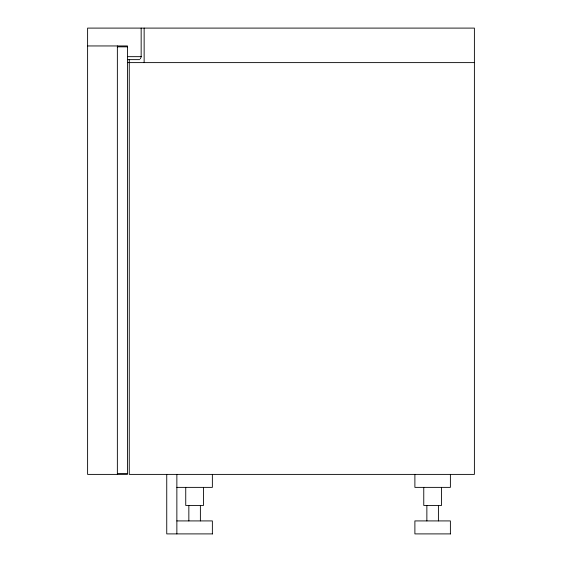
<?xml version="1.0" encoding="UTF-8"?>
<svg xmlns="http://www.w3.org/2000/svg" width="562" height="562" viewBox="0 0 562 562"><rect width="100%" height="100%" fill="white"/><g stroke="black" fill="none" stroke-linecap="round" stroke-linejoin="round"><path stroke-width="0.84" d="M141.062 57.429L140.289 58.764M87.609 45.951L127.476 45.951L127.476 474.391L87.609 474.391L87.609 28.1L474.391 28.1L474.391 474.391L129.26 474.391L129.26 59.635M117.36 46.843L127.476 46.843M127.609 56.664L141.526 56.664M127.609 59.635L139.79 59.635M127.609 62.614L474.391 62.614M117.36 473.499L127.476 473.499M176.861 487.373L212.366 487.373L212.366 474.391M176.861 520.918L212.366 520.918L212.366 533.9M212.569 533.9L166.745 533.9L166.745 474.391M450.591 533.9L414.889 533.9L414.889 520.918L450.387 520.918L450.387 533.9M450.387 474.391L450.387 487.373L414.889 487.373L414.889 474.391M441.514 487.373L441.514 505.456L423.762 505.456L423.762 487.373M438.409 505.456L438.409 520.918M426.867 505.456L426.867 520.918M203.493 487.373L203.493 505.456L185.741 505.456L185.741 487.373M200.381 505.456L200.381 520.918M188.846 505.456L188.846 520.918M176.861 474.391L176.861 533.9M144.139 28.1L144.139 62.614M141.16 28.1L141.16 56.664M117.36 45.951L117.36 474.391"/></g></svg>
